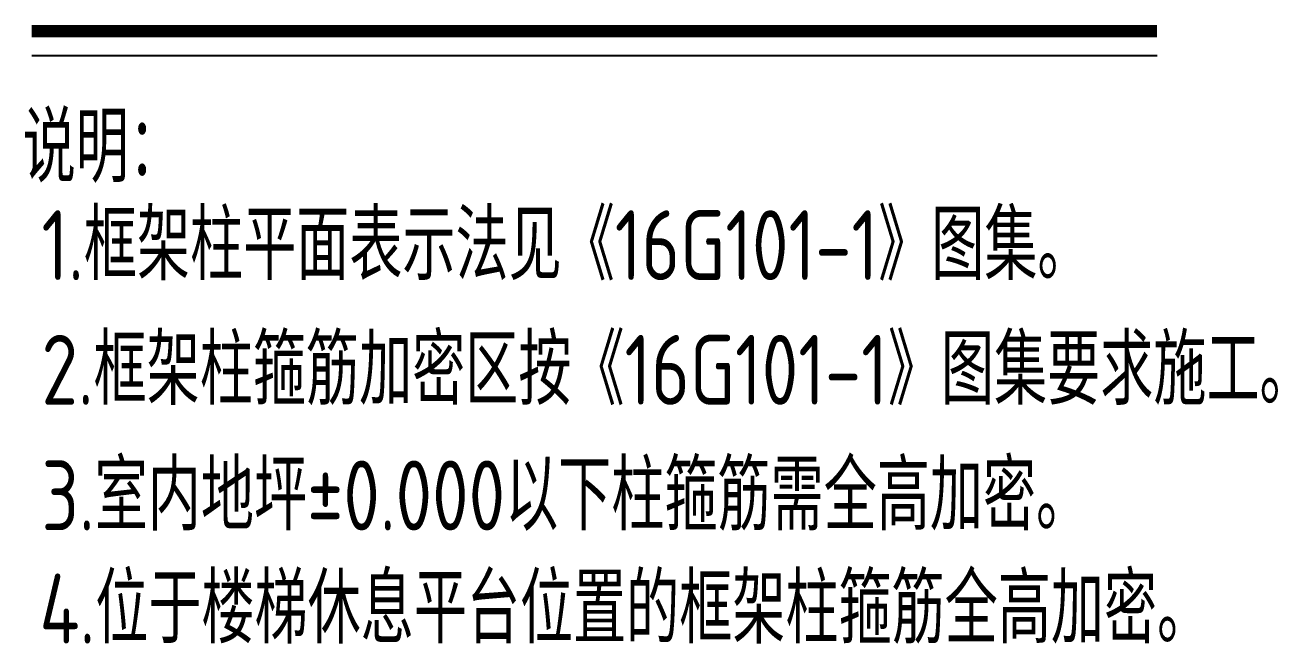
# Model space of a CAD drawing. Extents: x 2506385 to 2810062, y -487803 to -193521.
# Drawn here: x 2566707 to 2573881, y -435093 to -431549 of the extents above; entities that cross this region are included whole.
import ezdxf

# ---------------------------------------------------------------- set-up
doc = ezdxf.new("R2010")
doc.units = 0
doc.header["$LTSCALE"] = 1000
doc.header["$MEASUREMENT"] = 0
doc.layers.add('DIM_SYMB', color=3, linetype='Continuous')
doc.layers.add('TEXT', color=7, linetype='Continuous')
doc.styles.add('tssd', font='tssdeng.shx', dxfattribs={"width": 0.7, "height": 3, "bigfont": '1hztxt.shx'})

msp = doc.modelspace()

# ---------------------------------------------------------------- linework, layer by layer
at = {"layer": 'DIM_SYMB', "linetype": 'ByBlock', "const_width": 70}
msp.add_lwpolyline([(2566745.1, -431583.9), (2573189.1, -431583.9)], dxfattribs=at)
at = {"layer": 'DIM_SYMB', "linetype": 'ByBlock'}
msp.add_lwpolyline([(2566745.1, -431723.9), (2573189.1, -431723.9)], dxfattribs=at)

# ---------------------------------------------------------------- texts
at = {"layer": 'TEXT', "style": 'tssd', "width": 0.8}
for s, p in [('说明：', (2566693.2, -432449.4)), ('1.框架柱平面表示法见《16G101-1》图集。', (2566801, -433009.4)), ('2.框架柱箍筋加密区按《16G101-1》图集要求施工。', (2566801, -433723.2)), ('3.室内地坪%%P0.000以下柱箍筋需全高加密。', (2566801, -434442.6)), ('4.位于楼梯休息平台位置的框架柱箍筋全高加密。', (2566789.7, -435090.4))]:
    msp.add_text(s, height=400, dxfattribs=at).set_placement(p)

doc.saveas('drawing.dxf')
